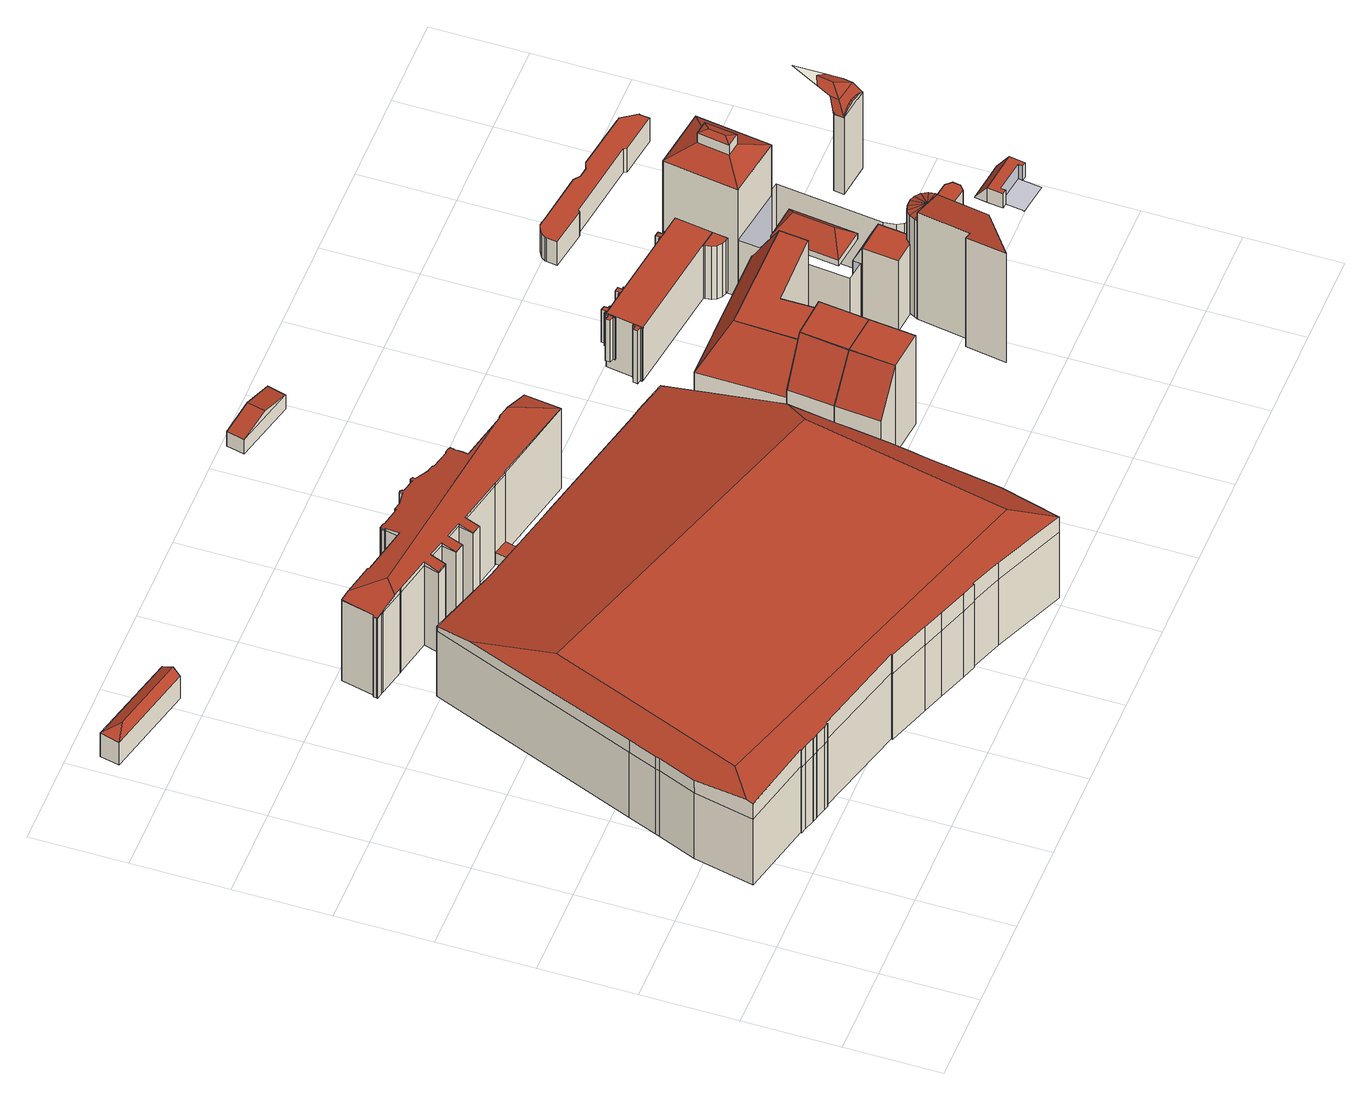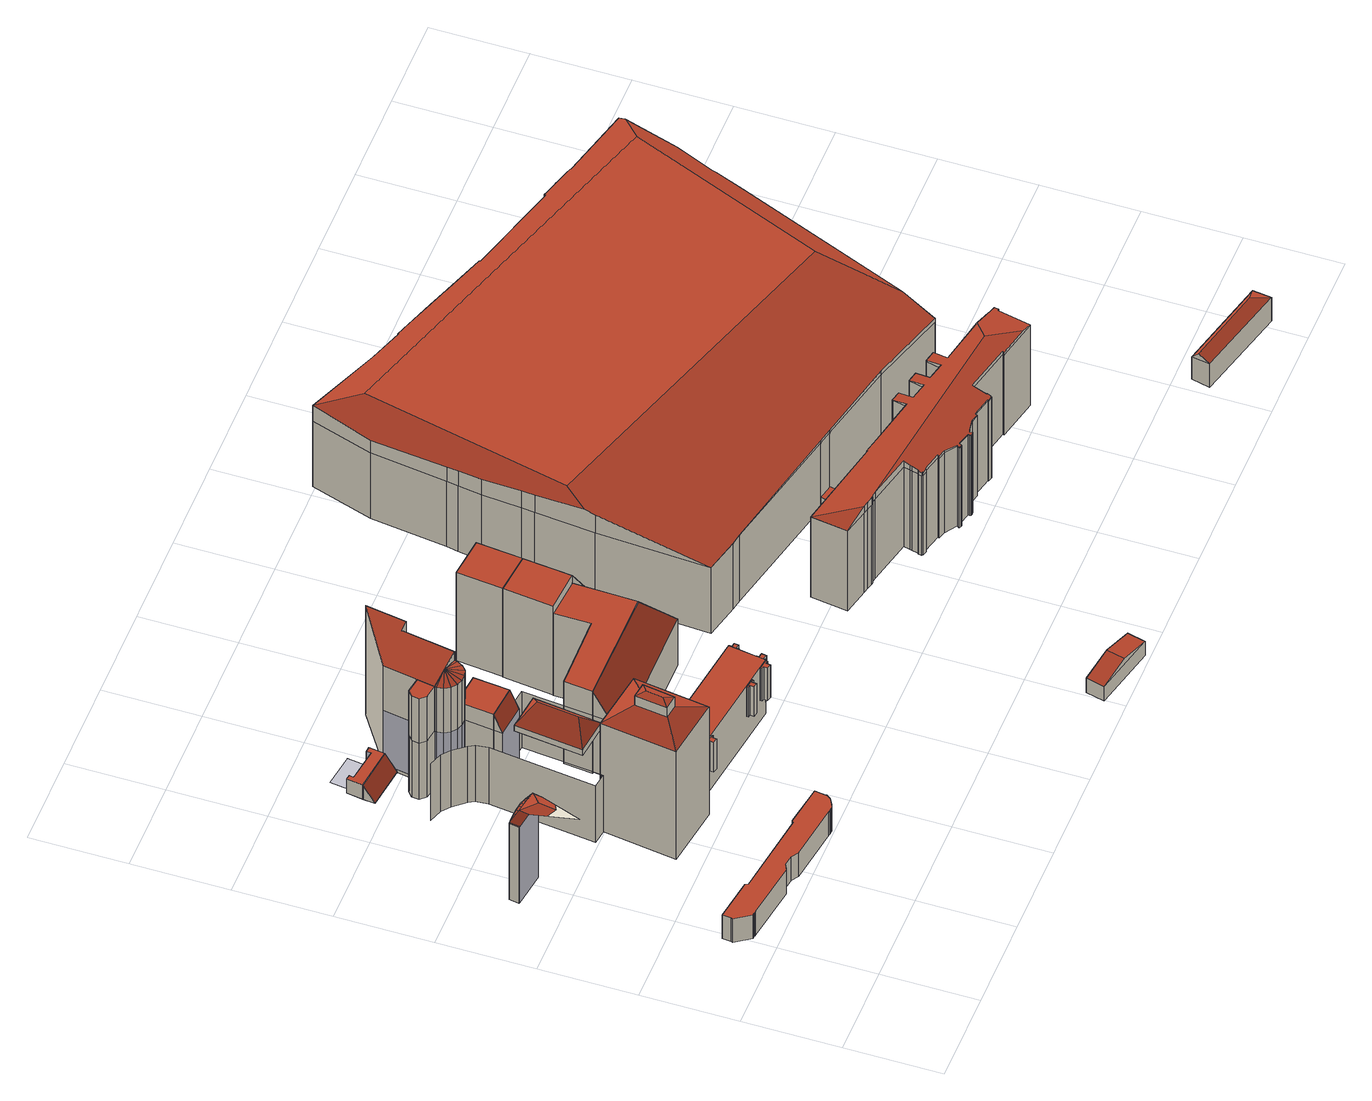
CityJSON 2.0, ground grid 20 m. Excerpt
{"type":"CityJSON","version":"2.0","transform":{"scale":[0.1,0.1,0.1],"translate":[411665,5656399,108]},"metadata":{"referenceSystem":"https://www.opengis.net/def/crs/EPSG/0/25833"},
"CityObjects":{
"building1":{"type":"Building","attributes":{"Dachtyp_tdc":"tdcHipAndGableRoof","Gemeindeschluessel":14612000,"Dachneigung":29.03,"QualitaetDacherkennung":44,"Geometrietyp2DReferenz":"3000","measuredHeight":7.63,"function":"31001_9998","roofType":"5000"},"geometry":[{"type":"Solid","lod":"2","boundaries":[[[[0,1,2,3]],[[1,4,5,2]],[[4,6,7,5]],[[6,0,3,7]],[[4,1,8]],[[0,6,9]],[[1,0,9,8]],[[6,4,8,9]],[[3,2,5,7]]]],"semantics":{"surfaces":[{"type":"WallSurface"},{"type":"RoofSurface"},{"type":"GroundSurface"}],"values":[[0,0,0,0,1,0,1,1,2]]}}]},
"building2":{"type":"Building","attributes":{"Dachtyp_tdc":"tdcFreeFormRoof","Gemeindeschluessel":14612000,"Dachneigung":0.299,"QualitaetDacherkennung":9,"Geometrietyp2DReferenz":"3000","measuredHeight":24.25,"function":"31001_9998","roofType":"5000"},"geometry":[{"type":"Solid","lod":"2","boundaries":[[[[10,11,12,13]],[[11,14,15,12]],[[14,16,17,15]],[[16,18,19,17]],[[18,20,21,19]],[[20,22,23,21]],[[22,24,25,23]],[[24,26,27,25]],[[26,28,29,27]],[[28,30,31,29]],[[30,32,33,31]],[[32,34,35,33]],[[34,36,37,35]],[[36,38,39,37]],[[38,40,41,39]],[[40,42,43,41]],[[42,44,45,43]],[[44,46,47,45]],[[46,48,49,47]],[[48,50,51,49]],[[50,52,53,51]],[[54,55,56,57,58,59,60,61,62,63,64,65,66,67,68,69,70,71,72,73,74,75,76,77]],[[78,79,80,81,82,83,74,73]],[[84,85,38,86,87,88,89,90,91,79,78,92]],[[93,94,95,96,84,92,72,71,97,98]],[[72,92,78,73]],[[50,98,97,52]],[[48,93,98,50]],[[52,97,71,99]],[[42,96,95,44]],[[40,85,84,96,42]],[[44,95,94,46]],[[46,94,93,48]],[[26,91,90,28]],[[24,80,79,91,26]],[[28,90,89,30]],[[30,89,88,32]],[[32,88,87,34]],[[34,87,86,36]],[[36,86,38]],[[38,85,40]],[[18,83,82,20]],[[16,75,74,83,18]],[[52,99,100,53]],[[99,101,102,100]],[[101,103,104,102]],[[103,105,106,104]],[[105,107,108,106]],[[107,109,110,108]],[[109,111,112,110]],[[111,113,114,112]],[[113,115,116,114]],[[115,117,118,116]],[[117,119,120,118]],[[119,121,122,120]],[[121,123,124,122]],[[123,125,126,124]],[[125,127,128,126]],[[127,129,130,128]],[[129,131,132,130]],[[131,10,13,132]],[[20,82,81,22]],[[22,81,80,24]],[[11,77,76,14]],[[10,54,77,11]],[[14,76,75,16]],[[99,71,70,101]],[[101,70,69,103]],[[103,69,68,105]],[[105,68,67,107]],[[107,67,66,109]],[[109,66,65,111]],[[111,65,64,113]],[[113,64,63,115]],[[115,63,62,117]],[[117,62,61,119]],[[119,61,60,121]],[[121,60,59,123]],[[123,59,58,125]],[[125,58,57,127]],[[127,57,56,129]],[[129,56,55,131]],[[131,55,54,10]],[[53,100,102,104,106,108,110,112,114,116,118,120,122,124,126,128,130,132,13,12,15,17,19,21,23,25,27,29,31,33,35,37,39,41,43,45,47,49,51]]]],"semantics":{"surfaces":[{"type":"WallSurface"},{"type":"RoofSurface"},{"type":"GroundSurface"}],"values":[[0,0,0,0,0,0,0,0,0,0,0,0,0,0,0,0,0,0,0,0,0,1,1,1,1,1,0,0,0,0,0,0,0,0,0,0,0,0,0,0,0,0,0,0,0,0,0,0,0,0,0,0,0,0,0,0,0,0,0,0,0,0,0,0,0,0,0,0,0,0,0,0,0,0,0,0,0,0,0,0,0,0,0,2]]}}]},
"building3":{"type":"Building","attributes":{"Dachtyp_tdc":"tdcFreeFormRoof","Gemeindeschluessel":14612000,"Dachneigung":10.99,"QualitaetDacherkennung":21,"Geometrietyp2DReferenz":"3000","measuredHeight":23.06,"function":"31001_9998","roofType":"5000"},"geometry":[{"type":"Solid","lod":"2","boundaries":[[[[133,134,135,136,137,138,139,140,141,142,143]],[[144,145,146,147,148,149,150,151,152,153,154,155,156,157,158,159,160,161,162,163,164,165,166,167,168,169,170,171,172,173,174,175,176,177,178,179,180,181,133,143,182,183]],[[184,185,186,187]],[[188,189,190,191,192,193,194,195,196,197,198,199,200,201,202,186,185,203,182,143,142,204,205,206,207,208]],[[209,188,208,210]],[[210,208,207,211]],[[211,207,206,212]],[[212,206,205,213]],[[213,205,204,214]],[[215,216,217,218]],[[216,219,220,217]],[[219,221,222,220]],[[221,223,224,222]],[[223,225,226,224]],[[225,209,227,226]],[[209,210,228,227]],[[210,211,229,228]],[[211,212,230,229]],[[212,213,231,230]],[[213,214,232,231]],[[214,233,234,232]],[[233,235,236,234]],[[235,237,238,236]],[[237,239,240,238]],[[239,241,242,240]],[[241,243,244,242]],[[243,245,246,244]],[[245,247,248,246]],[[247,249,250,248]],[[249,251,252,250]],[[253,254,255,256]],[[254,257,258,255]],[[257,259,260,258]],[[259,261,262,260]],[[261,263,264,262]],[[263,265,266,264]],[[265,267,268,266]],[[267,269,270,268]],[[269,271,272,270]],[[271,273,274,272]],[[273,275,276,274]],[[275,277,278,276]],[[251,279,280,252]],[[279,281,282,280]],[[281,283,284,282]],[[283,285,286,284]],[[285,287,288,286]],[[287,289,290,288]],[[289,291,292,290]],[[291,293,294,292]],[[293,295,296,294]],[[295,297,298,296]],[[297,299,300,298]],[[299,301,302,300]],[[301,253,256,302]],[[195,215,218,303]],[[200,304,201]],[[305,146,145,306]],[[306,145,144,307]],[[233,141,140,235]],[[235,140,139,237]],[[237,139,138,239]],[[239,138,137,241]],[[241,137,136,243]],[[243,136,135,245]],[[245,135,134,247]],[[308,201,304,309]],[[277,155,154,310]],[[309,304,200]],[[311,196,195]],[[256,255,258,260,262,264,266,268,270,272,274,276,278,312,313,314,315,316,317,318,319,320,321,322,323,324,325,326,327,328,329,330,331,332,333,334,335,303,218,217,220,222,224,226,227,228,229,230,231,232,234,236,238,240,242,244,246,248,250,252,280,282,284,286,288,290,292,294,296,298,300,302]],[[336,148,147,337]],[[337,147,146,305]],[[214,204,142,141,233]],[[338,182,203,339]],[[339,203,185,184,340]],[[341,187,186,202,342]],[[342,202,201,308]],[[200,199,343]],[[343,199,198,344]],[[344,198,197,345]],[[345,197,196,311]],[[195,194,215]],[[215,194,193,216]],[[216,193,192,219]],[[219,192,191,221]],[[221,191,190,223]],[[223,190,189,225]],[[225,189,188,209]],[[340,184,187,341]],[[346,183,182,338]],[[307,144,183,346]],[[249,181,180,251]],[[247,134,133,181,249]],[[251,180,179,279]],[[279,179,178,281]],[[281,178,177,283]],[[283,177,176,285]],[[285,176,175,287]],[[287,175,174,289]],[[289,174,173,291]],[[291,173,172,293]],[[293,172,171,295]],[[295,171,170,297]],[[297,170,169,299]],[[299,169,168,301]],[[301,168,167,253]],[[253,167,166,254]],[[254,166,165,257]],[[257,165,164,259]],[[259,164,163,261]],[[261,163,162,263]],[[263,162,161,265]],[[265,161,160,267]],[[267,160,159,269]],[[269,159,158,271]],[[271,158,157,273]],[[273,157,156,275]],[[275,156,155,277]],[[347,153,152,348]],[[310,154,153,347]],[[348,152,151,349]],[[349,151,150,350]],[[350,150,149,351]],[[351,149,148,336]],[[277,310,312,278]],[[310,347,313,312]],[[347,348,314,313]],[[348,349,315,314]],[[349,350,316,315]],[[350,351,317,316]],[[351,336,318,317]],[[336,337,319,318]],[[337,305,320,319]],[[305,306,321,320]],[[306,307,322,321]],[[307,346,323,322]],[[346,338,324,323]],[[338,339,325,324]],[[339,340,326,325]],[[340,341,327,326]],[[341,342,328,327]],[[342,308,329,328]],[[308,309,330,329]],[[309,200,331,330]],[[200,343,332,331]],[[343,344,333,332]],[[344,345,334,333]],[[345,311,335,334]],[[311,195,303,335]]]],"semantics":{"surfaces":[{"type":"RoofSurface"},{"type":"WallSurface"},{"type":"GroundSurface"}],"values":[[0,0,0,0,1,1,1,1,1,1,1,1,1,1,1,1,1,1,1,1,1,1,1,1,1,1,1,1,1,1,1,1,1,1,1,1,1,1,1,1,1,1,1,1,1,1,1,1,1,1,1,1,1,1,1,1,0,1,1,1,1,1,1,1,1,1,1,1,1,1,2,1,1,1,1,1,1,1,1,1,1,1,1,1,1,1,1,1,1,1,1,1,1,1,1,1,1,1,1,1,1,1,1,1,1,1,1,1,1,1,1,1,1,1,1,1,1,1,1,1,1,1,1,1,1,1,1,1,1,1,1,1,1,1,1,1,1,1,1,1,1,1,1,1,1,1,1,1,1,1]]}}]},
"building4":{"type":"Building","attributes":{"Dachtyp_tdc":"tdcPolyFlatRoof","Gemeindeschluessel":14612000,"Dachneigung":0,"QualitaetDacherkennung":0,"Geometrietyp2DReferenz":"3000","BezugspunktDach":"2000","measuredHeight":3,"function":"31001_9998"},"geometry":[{"type":"MultiSurface","lod":"2","boundaries":[[[352,353,354,355,356,357]],[[357,356,358,359]],[[356,355,360,358]],[[355,354,361,360]],[[354,353,362,361]],[[353,352,363,362]],[[352,357,359,363]],[[359,358,360,361,362,363]]],"semantics":{"surfaces":[{"type":"RoofSurface"},{"type":"WallSurface"},{"type":"GroundSurface"}],"values":[0,1,1,1,1,1,1,2]}}]},
"building5":{"type":"Building","attributes":{"Dachtyp_tdc":"tdcGableRoof","Gemeindeschluessel":14612000,"Dachneigung":12.97,"QualitaetDacherkennung":34,"Geometrietyp2DReferenz":"3000","measuredHeight":5.45,"function":"31001_9998","roofType":"3100"},"geometry":[{"type":"Solid","lod":"2","boundaries":[[[[364,365,366,367]],[[365,368,369,366]],[[368,370,371,369]],[[370,364,367,371]],[[368,365,372]],[[364,370,373]],[[365,364,373,372]],[[370,368,372,373]],[[367,366,369,371]]]],"semantics":{"surfaces":[{"type":"WallSurface"},{"type":"RoofSurface"},{"type":"GroundSurface"}],"values":[[0,0,0,0,0,0,1,1,2]]}}]},
"building6":{"type":"Building","attributes":{"Gemeindeschluessel":14612000,"Dachneigung":90,"Dachorientierung":0,"MittlereTraufHoehe":134.14,"QualitaetDacherkennung":100,"ObjektHoehe":23.59,"BodenHoehe":110.55,"Geometrietyp2DReferenz":"3000","AbsoluteHoehe":134.14,"Dachflaeche":81.16,"measuredHeight":23.59,"function":"31001_9998","roofType":"1000","storeysAboveGround":8},"children":["building6-1"],"geometry":[{"type":"MultiSurface","lod":"2","boundaries":[[[374,375,376,377,378]],[[375,379,380,376]],[[379,381,382,383,380]],[[381,379,375,374]],[[377,376,380,383]],[[377,383,382,378]],[[374,378,382,381]]],"semantics":{"surfaces":[{"type":"WallSurface"},{"type":"RoofSurface"},{"type":"GroundSurface"},{"type":"ClosureSurface","isClosure":"1","QuelleClosure":"LoD2WallSurface"}],"values":[0,0,0,1,2,0,3]}}]},
"building6-1":{"type":"BuildingPart","attributes":{"Dachneigung":33.36,"Dachorientierung":0,"MittlereTraufHoehe":129.48,"QualitaetDacherkennung":100,"BodenHoehe":110.85,"ObjektTeilHoehe":23.29,"Geometrietyp2DReferenz":"3000","AbsoluteHoehe":134.14,"Dachflaeche":106.61,"measuredHeight":23.29,"roofType":"2100","storeysAboveGround":8},"parents":["building6"],"geometry":[{"type":"MultiSurface","lod":"2","boundaries":[[[384,374,378,385]],[[381,386,387,382]],[[386,384,385,387]],[[386,381,374,384]],[[385,378,382,387]],[[374,381,382,378]]],"semantics":{"surfaces":[{"type":"WallSurface"},{"type":"RoofSurface"},{"type":"GroundSurface"},{"type":"ClosureSurface","isClosure":"1","QuelleClosure":"LoD2WallSurface"}],"values":[0,0,0,1,2,3]}}]},
"building7":{"type":"Building","attributes":{"Gemeindeschluessel":14612000,"Dachneigung":90,"Dachorientierung":0,"MittlereTraufHoehe":134.14,"QualitaetDacherkennung":100,"ObjektHoehe":23.75,"BodenHoehe":110.39,"Geometrietyp2DReferenz":"3000","AbsoluteHoehe":134.14,"Dachflaeche":87.75,"measuredHeight":23.75,"function":"31001_9998","roofType":"1000","storeysAboveGround":8},"children":["building7-1"],"geometry":[{"type":"MultiSurface","lod":"2","boundaries":[[[388,389,390,391,392]],[[389,375,393,390]],[[375,374,378,394,393]],[[375,389,388,374]],[[394,391,390,393]],[[391,394,378,392]],[[388,392,378,374]]],"semantics":{"surfaces":[{"type":"WallSurface"},{"type":"RoofSurface"},{"type":"GroundSurface"},{"type":"ClosureSurface","isClosure":"1","QuelleClosure":"LoD2WallSurface"}],"values":[0,0,0,1,2,0,3]}}]},
"building7-1":{"type":"BuildingPart","attributes":{"Dachneigung":33.88,"Dachorientierung":0,"MittlereTraufHoehe":129.48,"QualitaetDacherkennung":100,"BodenHoehe":110.82,"ObjektTeilHoehe":23.32,"Geometrietyp2DReferenz":"3000","AbsoluteHoehe":134.14,"Dachflaeche":110.77,"measuredHeight":23.32,"roofType":"2100","storeysAboveGround":8},"parents":["building7"],"geometry":[{"type":"MultiSurface","lod":"2","boundaries":[[[384,395,396,385]],[[395,388,392,396]],[[374,384,385,378]],[[374,388,395,384]],[[385,396,392,378]],[[388,374,378,392]]],"semantics":{"surfaces":[{"type":"WallSurface"},{"type":"RoofSurface"},{"type":"GroundSurface"},{"type":"ClosureSurface","isClosure":"1","QuelleClosure":"LoD2WallSurface"}],"values":[0,0,0,1,2,3]}}]},
"building8":{"type":"Building","attributes":{"name":"Hochschule für Bildende Künste Dresden","Gemeindeschluessel":14612000,"Dachneigung":90,"Dachorientierung":0,"MittlereTraufHoehe":125.76,"QualitaetDacherkennung":100,"ObjektHoehe":15.02,"BodenHoehe":110.73,"Geometrietyp2DReferenz":"3000","AbsoluteHoehe":125.76,"Dachflaeche":1717.13,"measuredHeight":15.02,"function":"31001_3023","roofType":"1000","storeysAboveGround":5},"children":["building8-1","building8-2","building8-3","building8-4","building8-5","building8-6","building8-7","building8-8","building8-9","building8-10","building8-11","building8-12","building8-13","building8-14","building8-15","building8-16","building8-17","building8-18","building8-19"],"geometry":[{"type":"MultiSurface","lod":"2","boundaries":[[[397,398,399,400,401]],[[400,402,403,401]],[[401,403,404,397]],[[398,405,406,399]],[[407,408,409,410]],[[411,410,412,413]],[[402,414,415,403]],[[404,403,415,416]],[[417,407,410,411]],[[418,419,420,421]],[[421,420,422,423]],[[423,416,415,414,418,421]],[[424,425,426,427]],[[419,428,429,420]],[[420,429,430,422]],[[413,431,432,417,411]],[[428,433,434,429]],[[429,434,435,430]],[[436,437,438,439]],[[439,438,440,441]],[[433,442,443,434]],[[434,443,444,435]],[[442,436,439,443]],[[443,439,441,444]],[[445,440,438,437,446]],[[431,447,448,432]],[[449,445,446,450]],[[447,449,450,448]],[[451,452,453,454]],[[455,451,454,456]],[[457,406,405,458]],[[452,459,460,453]],[[459,461,462,460]],[[461,463,464,462]],[[465,455,456,466]],[[458,467,468,457]],[[467,465,466,468]],[[469,470,471,472,473,474,475]],[[476,477,470,469,475,474,478,479]],[[480,476,479,481]]],"semantics":{"surfaces":[{"type":"WallSurface"},{"type":"ClosureSurface","isClosure":"1","QuelleClosure":"LoD2WallSurface"},{"type":"ClosureSurface","isClosure":"1","QuelleClosure":"LoD2RoofSurface"}],"values":[0,0,1,0,0,1,0,1,0,0,1,0,2,0,1,0,0,1,0,1,0,1,0,1,0,0,0,0,0,0,1,0,0,0,0,0,0,2,2,2]}}]},
"building8-1":{"type":"BuildingPart","attributes":{"Dachneigung":90,"Dachorientierung":0,"MittlereTraufHoehe":125.18,"QualitaetDacherkennung":100,"BodenHoehe":111.14,"ObjektTeilHoehe":14.04,"Geometrietyp2DReferenz":"3000","AbsoluteHoehe":125.18,"Dachflaeche":1.63,"measuredHeight":14.04,"roofType":"1000","storeysAboveGround":5},"parents":["building8"],"geometry":[{"type":"MultiSurface","lod":"2","boundaries":[[[482,483,484,485]],[[483,486,487,484]],[[486,488,489,487]],[[488,490,491,489]],[[490,492,493,491]],[[492,494,495,493]],[[494,496,497,495]],[[496,494,492,490,488,486,483,482]],[[485,484,487,489,491,493,495,497]],[[485,497,496,482]]],"semantics":{"surfaces":[{"type":"WallSurface"},{"type":"RoofSurface"},{"type":"GroundSurface"},{"type":"ClosureSurface","isClosure":"1","QuelleClosure":"LoD2WallSurface"}],"values":[0,0,0,0,0,0,0,1,2,3]}}]},
"building8-2":{"type":"BuildingPart","attributes":{"Dachneigung":90,"Dachorientierung":0,"MittlereTraufHoehe":125.18,"QualitaetDacherkennung":100,"BodenHoehe":114.11,"ObjektTeilHoehe":11.07,"Geometrietyp2DReferenz":"3000","AbsoluteHoehe":125.18,"Dachflaeche":1.63,"measuredHeight":11.07,"roofType":"1000","storeysAboveGround":4},"parents":["building8"],"geometry":[{"type":"MultiSurface","lod":"2","boundaries":[[[498,499,500,501]],[[499,502,503,500]],[[502,504,505,503]],[[504,506,507,505]],[[506,508,509,507]],[[508,510,511,509]],[[510,512,513,511]],[[512,510,508,506,504,502,499,498]],[[501,500,503,505,507,509,511,513]],[[501,513,512,498]]],"semantics":{"surfaces":[{"type":"WallSurface"},{"type":"RoofSurface"},{"type":"GroundSurface"},{"type":"ClosureSurface","isClosure":"1","QuelleClosure":"LoD2WallSurface"}],"values":[0,0,0,0,0,0,0,1,2,3]}}]},
"building8-3":{"type":"BuildingPart","attributes":{"Dachneigung":90,"Dachorientierung":0,"MittlereTraufHoehe":125.18,"QualitaetDacherkennung":100,"BodenHoehe":116.5,"ObjektTeilHoehe":8.69,"Geometrietyp2DReferenz":"3000","AbsoluteHoehe":125.18,"Dachflaeche":1.63,"measuredHeight":8.69,"roofType":"1000","storeysAboveGround":3},"parents":["building8"],"geometry":[{"type":"MultiSurface","lod":"2","boundaries":[[[512,514,515,516]],[[514,517,518,515]],[[517,519,520,518]],[[519,521,522,520]],[[521,523,524,522]],[[523,525,526,524]],[[525,527,528,526]],[[527,525,523,521,519,517,514,512]],[[516,515,518,520,522,524,526,528]],[[516,528,527,512]]],"semantics":{"surfaces":[{"type":"WallSurface"},{"type":"RoofSurface"},{"type":"GroundSurface"},{"type":"ClosureSurface","isClosure":"1","QuelleClosure":"LoD2WallSurface"}],"values":[0,0,0,0,0,0,0,1,2,3]}}]},
"building8-4":{"type":"BuildingPart","attributes":{"Dachneigung":90,"Dachorientierung":0,"MittlereTraufHoehe":125.18,"QualitaetDacherkennung":100,"BodenHoehe":117.28,"ObjektTeilHoehe":7.9,"Geometrietyp2DReferenz":"3000","AbsoluteHoehe":125.18,"Dachflaeche":1.63,"measuredHeight":7.9,"roofType":"1000","storeysAboveGround":3},"parents":["building8"],"geometry":[{"type":"MultiSurface","lod":"2","boundaries":[[[529,530,531,532]],[[530,533,534,531]],[[533,535,536,534]],[[535,537,538,536]],[[537,539,540,538]],[[539,541,542,540]],[[541,543,544,542]],[[543,541,539,537,535,533,530,529]],[[532,531,534,536,538,540,542,544]],[[532,544,543,529]]],"semantics":{"surfaces":[{"type":"WallSurface"},{"type":"RoofSurface"},{"type":"GroundSurface"},{"type":"ClosureSurface","isClosure":"1","QuelleClosure":"LoD2WallSurface"}],"values":[0,0,0,0,0,0,0,1,2,3]}}]},
"building8-5":{"type":"BuildingPart","attributes":{"Dachneigung":90,"Dachorientierung":0,"MittlereTraufHoehe":125.43,"QualitaetDacherkennung":100,"BodenHoehe":111.14,"ObjektTeilHoehe":14.29,"Geometrietyp2DReferenz":"3000","AbsoluteHoehe":125.43,"Dachflaeche":214.06,"measuredHeight":14.29,"roofType":"1000","storeysAboveGround":5},"parents":["building8"],"geometry":[{"type":"MultiSurface","lod":"2","boundaries":[[[545,546,547,548,549]],[[550,551,485,497,552]],[[551,550,549,548,553]],[[485,551,553,554,547,546,482]],[[553,548,547,554]],[[552,497,496,482,546,545,512,498,501,513]],[[512,516,513,501,498]],[[497,485,482,496]],[[550,552,513,516,528,527,512,545,549],[544,543,529,532]],[[544,532,529,543]],[[528,516,512,527]]],"semantics":{"surfaces":[{"type":"RoofSurface"},{"type":"GroundSurface"},{"type":"ClosureSurface","isClosure":"1","QuelleClosure":"LoD2WallSurface"},{"type":"WallSurface"}],"values":[0,1,2,3,2,3,2,2,3,2,2]}}]},
"building8-6":{"type":"BuildingPart","attributes":{"Dachneigung":73.19,"Dachorientierung":0,"MittlereTraufHoehe":139.59,"QualitaetDacherkennung":100,"BodenHoehe":111.5,"ObjektTeilHoehe":29.1,"Geometrietyp2DReferenz":"3000","AbsoluteHoehe":140.59,"Dachflaeche":131.51,"measuredHeight":29.1,"roofType":"2100","storeysAboveGround":10},"parents":["building8"],"geometry":[{"type":"MultiSurface","lod":"2","boundaries":[[[555,556,557,558]],[[556,559,560,561,562,557]],[[563,564,565,410,412]],[[564,555,558,565]],[[564,563,566,567,568,559,556,555]],[[557,562,569,411,410,565,558]],[[568,560,559]],[[438,569,562,561]],[[561,560,567,440,438]],[[567,560,568]],[[412,413,566,563]],[[411,569,438,440,413]],[[412,410,411,413]],[[413,440,567,566]]],"semantics":{"surfaces":[{"type":"WallSurface"},{"type":"RoofSurface"},{"type":"GroundSurface"},{"type":"ClosureSurface","isClosure":"1","QuelleClosure":"LoD2WallSurface"}],"values":[0,0,0,0,1,2,0,0,3,3,0,0,3,3]}}]},
"building8-7":{"type":"BuildingPart","attributes":{"Dachneigung":90,"Dachorientierung":0,"MittlereTraufHoehe":130,"QualitaetDacherkennung":100,"BodenHoehe":111.21,"ObjektTeilHoehe":18.79,"Geometrietyp2DReferenz":"3000","AbsoluteHoehe":130,"Dachflaeche":49.08,"measuredHeight":18.79,"roofType":"1000","storeysAboveGround":6},"parents":["building8"],"geometry":[{"type":"MultiSurface","lod":"2","boundaries":[[[570,571,421,572,573]],[[574,575,576,577,578]],[[575,579,580,576]],[[579,575,574,581,571,570]],[[573,572,582,577,576,580]],[[582,572,421,583]],[[583,421,571,581]],[[577,582,583,578]],[[578,583,581,574]],[[579,570,573,580]]],"semantics":{"surfaces":[{"type":"WallSurface"},{"type":"RoofSurface"},{"type":"GroundSurface"},{"type":"ClosureSurface","isClosure":"1","QuelleClosure":"LoD2WallSurface"}],"values":[0,0,0,1,2,0,3,0,3,3]}}]},
"building8-8":{"type":"BuildingPart","attributes":{"Dachneigung":23.99,"Dachorientierung":0,"MittlereTraufHoehe":127.88,"QualitaetDacherkennung":100,"BodenHoehe":111.18,"ObjektTeilHoehe":18.82,"Geometrietyp2DReferenz":"3000","AbsoluteHoehe":130,"Dachflaeche":32.07,"measuredHeight":18.82,"roofType":"2100","storeysAboveGround":6},"parents":["building8"],"geometry":[{"type":"MultiSurface","lod":"2","boundaries":[[[416,570,573,415]],[[416,404,579,570]],[[573,580,401,403,415]],[[573,570,579,580]],[[404,397,401,580,579]],[[404,403,401,397]],[[404,416,415,403]]],"semantics":{"surfaces":[{"type":"WallSurface"},{"type":"RoofSurface"},{"type":"GroundSurface"},{"type":"ClosureSurface","isClosure":"1","QuelleClosure":"LoD2WallSurface"}],"values":[0,1,2,3,0,3,3]}}]},
"building8-9":{"type":"BuildingPart","attributes":{"Dachneigung":0.003,"Dachorientierung":0,"MittlereTraufHoehe":137.67,"QualitaetDacherkennung":100,"BodenHoehe":111.56,"ObjektTeilHoehe":27.27,"Geometrietyp2DReferenz":"3000","AbsoluteHoehe":138.82,"Dachflaeche":28.29,"measuredHeight":27.27,"roofType":"3500","storeysAboveGround":9},"parents":["building8"],"geometry":[{"type":"MultiSurface","lod":"2","boundaries":[[[560,584,585,561]],[[584,586,574,578,585]],[[584,560,568]],[[586,584,568]],[[587,586,568]],[[588,587,568]],[[589,588,568]],[[590,589,568]],[[591,590,568]],[[592,591,568]],[[593,592,568]],[[567,593,568]],[[438,561,585,578,583,421,420,429,434,443,439]],[[561,438,440,567,560]],[[581,574,586,587]],[[581,583,578,574]],[[571,581,587,588]],[[571,423,421,583,581]],[[422,423,571,588,589]],[[422,420,421,423]],[[430,422,589,590]],[[430,429,420,422]],[[435,430,590,591]],[[435,434,429,430]],[[444,435,591,592]],[[444,443,434,435]],[[441,444,592,593]],[[441,439,443,444]],[[440,441,593,567]],[[440,438,439,441]],[[560,567,568]]],"semantics":{"surfaces":[{"type":"WallSurface"},{"type":"RoofSurface"},{"type":"GroundSurface"},{"type":"ClosureSurface","isClosure":"1","QuelleClosure":"LoD2WallSurface"},{"type":"ClosureSurface","isClosure":"1","QuelleClosure":"LoD2RoofSurface"}],"values":[0,0,1,1,1,1,1,1,1,1,1,1,2,3,0,3,0,3,0,3,0,3,0,3,0,3,0,3,0,3,4]}}]},
"building8-10":{"type":"BuildingPart","attributes":{"Dachneigung":90,"Dachorientierung":0,"MittlereTraufHoehe":125.43,"QualitaetDacherkennung":100,"BodenHoehe":111.2,"ObjektTeilHoehe":14.23,"Geometrietyp2DReferenz":"3000","AbsoluteHoehe":125.43,"Dachflaeche":9.51,"measuredHeight":14.23,"roofType":"1000","storeysAboveGround":5},"parents":["building8"],"geometry":[{"type":"MultiSurface","lod":"2","boundaries":[[[594,595,596,597]],[[595,598,599,596]],[[598,600,601,599]],[[600,602,603,601]],[[602,604,605,603]],[[604,547,554,605]],[[547,604,602,600,598,595,594,548]],[[553,597,596,599,601,603,605,554]],[[597,553,548,594]],[[547,548,553,554]]],"semantics":{"surfaces":[{"type":"WallSurface"},{"type":"RoofSurface"},{"type":"GroundSurface"},{"type":"ClosureSurface","isClosure":"1","QuelleClosure":"LoD2WallSurface"}],"values":[0,0,0,0,0,0,1,2,3,3]}}]},
"building8-11":{"type":"BuildingPart","attributes":{"Dachneigung":45,"Dachorientierung":6.76,"MittlereTraufHoehe":127.29,"QualitaetDacherkennung":100,"BodenHoehe":125.76,"ObjektTeilHoehe":5.39,"Geometrietyp2DReferenz":"3000","AbsoluteHoehe":131.15,"Dachflaeche":159.7,"measuredHeight":5.39,"roofType":"3200","storeysAboveGround":2},"parents":["building8"],"geometry":[{"type":"MultiSurface","lod":"2","boundaries":[[[606,607,426,427]],[[607,608,425,426]],[[608,609,424,425]],[[609,606,427,424]],[[608,607,610]],[[606,609,611]],[[607,606,611,610]],[[609,608,610,611]],[[426,425,424,427]]],"semantics":{"surfaces":[{"type":"WallSurface"},{"type":"RoofSurface"},{"type":"ClosureSurface","isClosure":"1","QuelleClosure":"LoD2GroundSurface"}],"values":[0,0,0,0,1,1,1,1,2]}}]},
"building8-12":{"type":"BuildingPart","attributes":{"Dachneigung":90,"Dachorientierung":0,"MittlereTraufHoehe":125.18,"QualitaetDacherkennung":100,"BodenHoehe":117.24,"ObjektTeilHoehe":7.94,"Geometrietyp2DReferenz":"3000","AbsoluteHoehe":125.18,"Dachflaeche":1.63,"measuredHeight":7.94,"roofType":"1000","storeysAboveGround":3},"parents":["building8"],"geometry":[{"type":"MultiSurface","lod":"2","boundaries":[[[612,613,614,615]],[[613,616,617,614]],[[616,618,619,617]],[[618,620,621,619]],[[620,622,623,621]],[[622,624,625,623]],[[624,626,627,625]],[[626,612,615,627]],[[626,624,622,620,618,616,613,612]],[[615,614,617,619,621,623,625,627]]],"semantics":{"surfaces":[{"type":"WallSurface"},{"type":"RoofSurface"},{"type":"GroundSurface"}],"values":[0,0,0,0,0,0,0,0,1,2]}}]},
"building8-13":{"type":"BuildingPart","attributes":{"Dachneigung":90,"Dachorientierung":0,"MittlereTraufHoehe":137.67,"QualitaetDacherkennung":100,"BodenHoehe":125.76,"ObjektTeilHoehe":11.91,"Geometrietyp2DReferenz":"3000","AbsoluteHoehe":137.67,"Dachflaeche":14.02,"measuredHeight":11.91,"roofType":"1000","storeysAboveGround":4},"parents":["building8"],"geometry":[{"type":"MultiSurface","lod":"2","boundaries":[[[628,629,449,445]],[[629,630,447,449]],[[630,631,431,447]],[[631,566,413,431]],[[567,628,445,440]],[[567,566,631,630,629,628]],[[445,449,447,431,413,440]],[[566,567,440,413]]],"semantics":{"surfaces":[{"type":"WallSurface"},{"type":"RoofSurface"},{"type":"GroundSurface"},{"type":"ClosureSurface","isClosure":"1","QuelleClosure":"LoD2WallSurface"}],"values":[0,0,0,0,0,1,2,3]}}]},
"building8-14":{"type":"BuildingPart","attributes":{"Dachneigung":72.95,"Dachorientierung":-171.85,"MittlereTraufHoehe":144.52,"QualitaetDacherkennung":100,"BodenHoehe":141.99,"ObjektTeilHoehe":3.02,"Geometrietyp2DReferenz":"3000","AbsoluteHoehe":145.01,"Dachflaeche":22.53,"measuredHeight":3.02,"roofType":"3200","storeysAboveGround":1},"parents":["building8"],"geometry":[{"type":"MultiSurface","lod":"2","boundaries":[[[632,633,634,635]],[[633,636,637,634]],[[636,638,639,637]],[[638,632,635,639]],[[636,633,640]],[[632,638,641]],[[633,632,641,640]],[[638,636,640,641]],[[635,634,637,639]]],"semantics":{"surfaces":[{"type":"WallSurface"},{"type":"RoofSurface"},{"type":"ClosureSurface","isClosure":"1","QuelleClosure":"LoD2GroundSurface"}],"values":[0,0,0,0,1,1,1,1,2]}}]},
"building8-15":{"type":"BuildingPart","attributes":{"Dachneigung":61.79,"Dachorientierung":8.15,"MittlereTraufHoehe":139.37,"QualitaetDacherkennung":100,"BodenHoehe":110.73,"ObjektTeilHoehe":31.26,"Geometrietyp2DReferenz":"3000","AbsoluteHoehe":141.99,"Dachflaeche":231.32,"measuredHeight":31.26,"roofType":"9999","storeysAboveGround":10},"parents":["building8"],"geometry":[{"type":"MultiSurface","lod":"2","boundaries":[[[642,643,458,457,644]],[[645,642,644,646]],[[643,642,637,639]],[[647,643,639,635]],[[645,647,635,634]],[[642,645,634,637]],[[644,457,406,646]],[[405,458,643,647]],[[405,406,457,458]],[[646,406,405,647,645],[550,549,548,594,597,553,551]],[[553,597,594,548]],[[550,551,553,548,549]],[[635,639,637,634]]],"semantics":{"surfaces":[{"type":"WallSurface"},{"type":"RoofSurface"},{"type":"GroundSurface"},{"type":"ClosureSurface","isClosure":"1","QuelleClosure":"LoD2WallSurface"},{"type":"ClosureSurface","isClosure":"1","QuelleClosure":"LoD2RoofSurface"}],"values":[0,0,1,1,1,1,2,0,3,0,3,3,4]}}]},
"building8-16":{"type":"BuildingPart","attributes":{"Dachneigung":90,"Dachorientierung":0,"MittlereTraufHoehe":129.61,"QualitaetDacherkennung":100,"BodenHoehe":125.76,"ObjektTeilHoehe":3.85,"Geometrietyp2DReferenz":"3000","AbsoluteHoehe":129.61,"Dachflaeche":23.51,"measuredHeight":3.85,"roofType":"1000","storeysAboveGround":1},"parents":["building8"],"geometry":[{"type":"MultiSurface","lod":"2","boundaries":[[[648,649,477,470]],[[648,650,651,652,653,654,655,649]],[[649,655,476,477]],[[654,653,478,479]],[[653,652,474,478]],[[475,474,652,651]],[[469,475,651,650]],[[470,469,650,648]],[[479,478,474,475,469,470,477,476]],[[655,654,479,476]]],"semantics":{"surfaces":[{"type":"WallSurface"},{"type":"RoofSurface"},{"type":"ClosureSurface","isClosure":"1","QuelleClosure":"LoD2WallSurface"},{"type":"ClosureSurface","isClosure":"1","QuelleClosure":"LoD2GroundSurface"}],"values":[0,1,0,0,0,2,2,2,3,2]}}]},
"building8-17":{"type":"BuildingPart","attributes":{"Dachneigung":35.22,"Dachorientierung":0,"MittlereTraufHoehe":127.77,"QualitaetDacherkennung":100,"BodenHoehe":125.76,"ObjektTeilHoehe":3.85,"Geometrietyp2DReferenz":"3000","AbsoluteHoehe":129.61,"Dachflaeche":40.66,"measuredHeight":3.85,"roofType":"2100","storeysAboveGround":1},"parents":["building8"],"geometry":[{"type":"MultiSurface","lod":"2","boundaries":[[[656,657,481,480]],[[657,654,479,481]],[[655,656,480,476]],[[655,654,657,656]],[[654,655,476,479]],[[479,476,480,481]]],"semantics":{"surfaces":[{"type":"WallSurface"},{"type":"RoofSurface"},{"type":"ClosureSurface","isClosure":"1","QuelleClosure":"LoD2WallSurface"},{"type":"ClosureSurface","isClosure":"1","QuelleClosure":"LoD2GroundSurface"}],"values":[0,0,0,1,2,3]}}]},
"building8-18":{"type":"BuildingPart","attributes":{"Dachneigung":77.98,"Dachorientierung":0,"MittlereTraufHoehe":133.13,"QualitaetDacherkennung":100,"BodenHoehe":112.67,"ObjektTeilHoehe":21.54,"Geometrietyp2DReferenz":"3000","AbsoluteHoehe":134.21,"Dachflaeche":17.03,"measuredHeight":21.54,"roofType":"3900","storeysAboveGround":7},"parents":["building8"],"geometry":[{"type":"MultiSurface","lod":"2","boundaries":[[[658,659,660,661]],[[662,663,664,665]],[[663,658,661,664]],[[659,666,667,668,669,670,671,672,662,673]],[[663,674,675,676,677,678,679,680,658]],[[662,672,674,663]],[[672,671,675,674]],[[671,670,676,675]],[[670,669,677,676]],[[669,668,678,677]],[[668,667,679,678]],[[667,666,680,679]],[[666,659,658,680]],[[661,660,681,665,664]],[[659,673,681,660]],[[665,681,673,662]]],"semantics":{"surfaces":[{"type":"WallSurface"},{"type":"RoofSurface"},{"type":"GroundSurface"},{"type":"ClosureSurface","isClosure":"1","QuelleClosure":"LoD2WallSurface"}],"values":[0,0,0,0,0,1,1,1,1,1,1,1,1,2,3,3]}}]},
"building8-19":{"type":"BuildingPart","attributes":{"Dachneigung":27.33,"Dachorientierung":9.46,"MittlereTraufHoehe":133.13,"QualitaetDacherkennung":100,"BodenHoehe":112.66,"ObjektTeilHoehe":24.51,"Geometrietyp2DReferenz":"3000","AbsoluteHoehe":137.17,"Dachflaeche":71.46,"measuredHeight":24.51,"roofType":"5000","storeysAboveGround":8},"parents":["building8"],"geometry":[{"type":"MultiSurface","lod":"2","boundaries":[[[673,682,683,681]],[[682,658,661,683]],[[658,659,660,661]],[[673,659,684,685,686]],[[682,673,686,687]],[[658,682,687,688]],[[659,658,688,684]],[[687,686,685,689]],[[688,687,689]],[[684,688,689,685]],[[681,683,661,660]],[[659,673,681,660]]],"semantics":{"surfaces":[{"type":"WallSurface"},{"type":"RoofSurface"},{"type":"GroundSurface"},{"type":"ClosureSurface","isClosure":"1","QuelleClosure":"LoD2WallSurface"}],"values":[0,0,0,0,1,1,1,1,1,1,2,3]}}]},
"building9":{"type":"Building","attributes":{"Gemeindeschluessel":14612000,"Dachneigung":90,"Dachorientierung":0,"MittlereTraufHoehe":132.24,"QualitaetDacherkennung":100,"ObjektHoehe":21.98,"BodenHoehe":110.25,"Geometrietyp2DReferenz":"3000","AbsoluteHoehe":132.24,"Dachflaeche":210.26,"measuredHeight":21.98,"function":"31001_9998","roofType":"1000","storeysAboveGround":7},"children":["building9-1","building9-2"],"geometry":[{"type":"MultiSurface","lod":"2","boundaries":[[[690,691,692,693,694]],[[691,695,696,692]],[[695,697,698,696]],[[697,699,392,700,698]],[[697,695,691,690,701,699]],[[700,702,693,692,696,698]],[[702,700,392,703,704]],[[701,703,392,699]],[[693,702,704,694]],[[690,694,704,703,701]]],"semantics":{"surfaces":[{"type":"WallSurface"},{"type":"RoofSurface"},{"type":"GroundSurface"},{"type":"ClosureSurface","isClosure":"1","QuelleClosure":"LoD2WallSurface"}],"values":[0,0,0,0,1,2,0,3,0,3]}}]},
"building9-1":{"type":"BuildingPart","attributes":{"Dachneigung":34.92,"Dachorientierung":0,"MittlereTraufHoehe":127.58,"QualitaetDacherkennung":100,"BodenHoehe":110.81,"ObjektTeilHoehe":21.42,"Geometrietyp2DReferenz":"3000","AbsoluteHoehe":132.24,"Dachflaeche":178.34,"measuredHeight":21.42,"roofType":"2100","storeysAboveGround":7},"parents":["building9"],"geometry":[{"type":"MultiSurface","lod":"2","boundaries":[[[705,706,707,396]],[[699,705,396,392]],[[699,701,706,705]],[[396,707,703,392]],[[706,701,703,707]],[[701,699,392,703]]],"semantics":{"surfaces":[{"type":"WallSurface"},{"type":"RoofSurface"},{"type":"GroundSurface"},{"type":"ClosureSurface","isClosure":"1","QuelleClosure":"LoD2WallSurface"}],"values":[0,0,1,2,3,3]}}]},
"building9-2":{"type":"BuildingPart","attributes":{"Dachneigung":30.67,"Dachorientierung":0,"MittlereTraufHoehe":127.58,"QualitaetDacherkennung":100,"BodenHoehe":110.6,"ObjektTeilHoehe":21.64,"Geometrietyp2DReferenz":"3000","AbsoluteHoehe":132.24,"Dachflaeche":304.25,"measuredHeight":21.64,"roofType":"2100","storeysAboveGround":7},"parents":["building9"],"geometry":[{"type":"MultiSurface","lod":"2","boundaries":[[[706,708,709,710,707]],[[708,690,694,709]],[[701,690,708,706]],[[710,709,694,704]],[[690,701,703,704,694]],[[707,710,704,703]],[[703,701,706,707]]],"semantics":{"surfaces":[{"type":"WallSurface"},{"type":"RoofSurface"},{"type":"GroundSurface"},{"type":"ClosureSurface","isClosure":"1","QuelleClosure":"LoD2WallSurface"}],"values":[0,0,1,2,3,0,3]}}]},
"building10":{"type":"Building","attributes":{"Dachtyp_tdc":"tdcPolyFlatRoof","Gemeindeschluessel":14612000,"Dachneigung":0,"QualitaetDacherkennung":29,"Geometrietyp2DReferenz":"3000","measuredHeight":6.21,"function":"31001_9998","roofType":"1000"},"geometry":[{"type":"Solid","lod":"2","boundaries":[[[[711,712,713,714]],[[712,715,716,713]],[[715,717,718,716]],[[717,719,720,718]],[[719,721,722,720]],[[721,723,724,722]],[[723,725,726,724]],[[725,727,728,726]],[[727,729,730,728]],[[729,731,732,730]],[[731,733,734,732]],[[733,735,736,734]],[[735,737,738,736]],[[737,739,740,738]],[[739,741,742,740]],[[741,743,744,742]],[[743,745,746,744]],[[745,747,748,746]],[[747,749,750,748]],[[749,751,752,750]],[[751,753,754,752]],[[753,755,756,754]],[[755,757,758,756]],[[755,753,751,749,747,745,743,741,739,737,735,733,731,729,727,725,723,721,719,717,715,712,711,757]],[[758,714,713,716,718,720,722,724,726,728,730,732,734,736,738,740,742,744,746,748,750,752,754,756]],[[757,711,714,758]]]],"semantics":{"surfaces":[{"type":"WallSurface"},{"type":"RoofSurface"},{"type":"GroundSurface"}],"values":[[0,0,0,0,0,0,0,0,0,0,0,0,0,0,0,0,0,0,0,0,0,0,0,1,2,0]]}}]}
},
"vertices":[
[201,1443,93],[3,1492,93],[3,1492,34],[201,1443,34],[11,1532,97],[11,1532,34],[210,1482,97],[210,1482,34],[38,1499,110],[204,1458,110],
[283,245,200],[272,248,200],[272,248,25],[283,245,25],[272,250,200],[272,250,25],[116,288,200],[116,288,25],[143,413,200],[143,413,25],[175,493,200],[175,493,25],[178,501,200],[178,501,25],[201,562,200],[201,562,25],[374,1001,200],[374,1001,25],[533,952,200],[533,952,25],[705,913,200],[705,913,25],[736,906,200],[736,906,25],[1008,844,200],[1008,844,25],[1032,840,200],[1032,840,25],[1104,822,200],[1104,822,25],[1092,590,200],[1092,590,25],[1080,467,200],[1080,467,25],[1078,441,200],[1078,441,25],[1071,360,200],[1071,360,25],[1064,311,200],[1064,311,25],[1060,287,200],[1060,287,25],[1039,131,200],[1039,131,25],[283,245,246],[307,238,246],[308,238,246],[317,235,246],[318,235,246],[342,228,246],[351,226,247],[351,229,247],[554,173,251],[554,170,250],[642,139,249],[643,138,249],[688,122,248],[748,100,247],[778,90,247],[778,92,248],[847,67,246],[998,2,241],[960,91,267],[172,343,267],[118,301,247],[116,288,242],[272,250,246],[272,248,245],[336,752,265],[344,926,228],[201,562,233],[178,501,233],[175,493,233],[143,413,234],[1090,569,253],[1092,590,248],[1032,840,201],[1008,844,201],[736,906,207],[705,913,207],[533,952,210],[374,1001,211],[1055,522,265],[1064,311,240],[1071,360,241],[1078,441,246],[1080,467,247],[1039,131,234],[1060,287,239],[998,2,200],[998,2,25],[847,67,200],[847,67,25],[778,92,200],[778,92,25],[778,90,200],[778,90,25],[748,100,200],[748,100,25],[688,122,200],[688,122,25],[643,138,200],[643,138,25],[642,139,200],[642,139,25],[554,170,200],[554,170,25],[554,173,200],[554,173,25],[351,229,200],[351,229,25],[351,226,200],[351,226,25],[342,228,200],[342,228,25],[318,235,200],[318,235,25],[317,235,200],[317,235,25],[308,238,200],[308,238,25],[307,238,200],[307,238,25],
[376,1176,243],[355,1181,239],[339,1112,237],[336,1113,237],[335,1111,237],[334,1105,237],[334,1103,237],[348,1100,239],[352,1099,240],[390,1090,247],[423,1116,253],[777,1096,249],[778,1101,248],[781,1114,245],[782,1114,245],[784,1121,244],[781,1122,244],[782,1124,243],[772,1126,243],[771,1124,243],[730,1134,243],[731,1137,242],[715,1141,242],[691,1158,239],[694,1163,238],[689,1165,238],[688,1166,238],[687,1165,238],[686,1163,238],[685,1160,239],[657,1167,238],[657,1170,238],[656,1173,237],[654,1174,237],[649,1173,237],[650,1167,238],[622,1163,240],[606,1167,239],[605,1163,240],[563,1172,239],[563,1174,239],[553,1176,239],[553,1174,239],[551,1174,239],[549,1166,241],[551,1166,241],[544,1135,247],[442,1158,245],[442,1161,244],[868,1060,253],[773,1082,251],[880,1060,253],[880,1059,253],[889,1058,253],[885,1059,253],[513,1063,245],[549,1054,244],[542,1023,238],[563,1018,238],[570,1050,244],[606,1041,243],[599,1010,237],[619,1005,236],[626,1036,243],[728,1013,241],[761,1005,240],[761,1007,240],[953,964,237],[909,1053,253],[897,1056,253],[879,1058,253],[409,1086,247],[413,1085,247],[491,1068,245],[482,1036,239],[505,1031,239],[513,1063,236],[505,1031,236],[482,1036,236],[491,1068,236],[413,1085,236],[409,1086,236],[599,1010,236],[606,1041,236],[606,1041,23],[599,1010,23],[570,1050,236],[570,1050,23],[563,1018,236],[563,1018,23],[542,1023,236],[542,1023,23],[549,1054,236],[549,1054,23],[513,1063,23],[505,1031,23],[482,1036,23],[491,1068,23],[413,1085,23],[409,1086,23],[352,1099,236],[352,1099,23],[348,1100,236],[348,1100,23],[334,1103,236],[334,1103,23],[334,1105,236],[334,1105,23],[335,1111,236],[335,1111,23],[336,1113,236],[336,1113,23],[339,1112,236],[339,1112,23],[355,1181,236],[355,1181,23],[442,1161,236],[442,1161,23],[442,1158,236],[442,1158,23],[649,1173,236],[654,1174,236],[654,1174,23],[649,1173,23],[656,1173,236],[656,1173,23],[657,1170,236],[657,1170,23],[657,1167,236],[657,1167,23],[685,1160,236],[685,1160,23],[686,1163,236],[686,1163,23],[687,1165,236],[687,1165,23],[688,1166,236],[688,1166,23],[689,1165,236],[689,1165,23],[694,1163,236],[694,1163,23],[691,1158,236],[691,1158,23],[715,1141,236],[715,1141,23],[544,1135,236],[544,1135,23],[551,1166,236],[551,1166,23],[549,1166,236],[549,1166,23],[551,1174,236],[551,1174,23],[553,1174,236],[553,1174,23],[553,1176,236],[553,1176,23],[563,1174,236],[563,1174,23],[563,1172,236],[563,1172,23],[605,1163,236],[605,1163,23],[606,1167,236],[606,1167,23],[622,1163,236],[622,1163,23],[650,1167,236],[650,1167,23],[619,1005,23],[963,1040,237],[781,1114,236],[778,1101,236],[777,1096,236],[909,1053,236],[963,1040,236],[731,1137,236],[626,1036,236],[731,1137,23],[730,1134,23],[771,1124,23],[772,1126,23],[782,1124,23],[781,1122,23],[784,1121,23],[782,1114,23],[781,1114,23],[778,1101,23],[777,1096,23],[773,1082,23],[868,1060,23],[879,1058,23],[880,1060,23],[885,1059,23],[897,1056,23],[909,1053,23],[963,1040,23],[953,964,23],[761,1007,23],[761,1005,23],[728,1013,23],[626,1036,23],[784,1121,236],[782,1114,236],[868,1060,236],[879,1058,236],[880,1060,236],[885,1059,236],[897,1056,236],[761,1007,236],[761,1005,236],[728,1013,236],[773,1082,236],[730,1134,236],[771,1124,236],[772,1126,236],[782,1124,236],[781,1122,236],
[751,967,57],[761,1005,57],[728,1013,57],[719,973,57],[705,913,57],[736,906,57],[705,913,27],[736,906,27],[719,973,27],[728,1013,27],[761,1005,27],[751,967,27],
[858,1552,40],[867,1590,40],[867,1590,2],[858,1552,2],[1002,1558,40],[1002,1558,2],[992,1519,40],[992,1519,2],[935,1574,56],[926,1535,56],
[1253,506,261],[1338,497,261],[1338,497,25],[1253,506,25],[1253,506,28],[1328,402,261],[1328,402,25],[1244,411,261],[1244,411,28],[1244,411,25],
[1192,513,168],[1192,513,28],[1183,418,168],[1183,418,28],
[1264,607,261],[1350,600,261],[1350,600,24],[1264,607,24],[1264,607,28],[1338,497,24],[1253,506,24],
[1200,609,168],[1200,609,28],
[1542,586,178],[1499,592,178],[1499,592,27],[1542,586,27],[1542,586,32],[1543,602,27],[1543,602,32],[1543,602,178],[1521,819,178],[1521,819,27],[1632,367,27],[1661,364,27],[1661,364,35],[1632,367,35],[1643,438,35],[1632,367,178],[1643,438,178],[1612,595,27],[1612,595,32],[1612,595,178],[1643,438,27],[1604,517,27],[1617,517,27],[1617,517,36],[1604,517,36],[1617,517,178],[1604,517,178],[1539,762,178],[1522,622,178],[1599,613,178],[1616,753,178],[1630,513,27],[1630,513,36],[1630,513,178],[1675,433,178],[1675,433,27],[1641,504,27],[1641,504,36],[1641,504,178],[1650,479,27],[1649,474,27],[1649,474,36],[1650,479,36],[1649,474,178],[1650,479,178],[1648,492,27],[1648,492,36],[1648,492,178],[1677,470,178],[1677,470,27],[1686,442,178],[1686,442,27],[1688,458,178],[1688,458,27],[1658,557,178],[1665,545,178],[1665,545,27],[1658,557,27],[1655,582,178],[1655,582,27],[1650,800,27],[1650,800,178],[1685,520,178],[1685,520,27],[1703,505,178],[1703,505,27],[1731,496,178],[1731,496,27],[1681,802,178],[1681,802,27],[1650,806,178],[1650,806,27],[1776,395,178],[1775,385,178],[1770,346,178],[1769,346,178],[1838,337,178],[1843,376,178],[1845,385,178],[1768,419,178],[1764,386,178],[1853,374,178],[1858,408,178],[1772,445,178],[1861,433,178],
[1257,911,172],[1254,912,172],[1254,912,31],[1257,911,31],[1255,917,172],[1255,917,31],[1246,918,172],[1246,918,31],[1247,928,172],[1247,928,31],[1256,927,172],[1256,927,31],[1257,932,172],[1257,932,31],[1260,932,172],[1260,932,31],
[1265,968,172],[1262,968,172],[1262,968,61],[1265,968,61],[1263,973,172],[1263,973,61],[1254,975,172],[1254,975,61],[1255,985,172],[1255,985,61],[1264,983,172],[1264,983,61],[1265,989,172],[1265,989,61],[1268,988,172],[1268,988,61],
[1269,992,172],[1269,992,85],[1268,988,85],[1274,991,172],[1274,991,85],[1275,1000,172],[1275,1000,85],[1285,998,172],[1285,998,85],[1284,990,172],[1284,990,85],[1289,989,172],[1289,989,85],[1289,985,172],[1289,985,85],
[1322,981,172],[1323,984,172],[1323,984,93],[1322,981,93],[1328,983,172],[1328,983,93],[1329,992,172],[1329,992,93],[1339,991,172],[1339,991,93],[1338,982,172],[1338,982,93],[1343,981,172],[1343,981,93],[1343,978,172],[1343,978,93],
[1268,988,174],[1257,911,174],[1492,878,174],[1529,872,174],[1540,950,174],[1540,950,31],[1529,872,31],[1268,988,31],[1529,872,32],[1492,878,32],
[1536,378,326],[1555,376,320],[1555,376,35],[1536,378,35],[1573,486,320],[1573,486,297],[1573,486,36],[1573,486,35],[1632,367,297],[1523,294,326],[1523,294,35],[1643,438,297],[1649,474,297],[1611,480,308],[1649,474,35],
[1610,576,220],[1604,517,220],[1604,517,32],[1610,576,32],[1581,504,220],[1534,509,220],[1534,509,32],[1581,504,32],[1581,504,36],[1541,583,220],[1541,583,32],[1591,513,220],[1591,513,32],[1591,513,36],
[1574,492,297],[1574,492,36],[1581,504,297],[1591,513,297],[1604,517,297],[1617,517,297],[1630,513,297],[1641,504,297],[1648,492,297],[1650,479,297],
[1524,841,174],[1518,842,174],[1518,842,32],[1524,841,32],[1508,845,174],[1508,845,32],[1499,853,174],[1499,853,32],[1494,862,174],[1494,862,32],[1492,874,174],[1492,874,32],
[1616,753,193],[1599,613,193],[1522,622,193],[1539,762,193],[1564,645,232],[1574,730,232],
[1481,958,172],[1481,961,172],[1481,961,92],[1481,958,92],[1486,961,172],[1486,961,92],[1487,970,172],[1487,970,92],[1497,968,172],[1497,968,92],[1496,960,172],[1496,960,92],[1502,959,172],[1502,959,92],[1501,955,172],[1501,955,92],
[1677,470,297],[1688,458,297],[1686,442,297],[1675,433,297],
[1576,857,365],[1586,923,365],[1586,923,340],[1576,857,340],[1617,919,365],[1617,919,340],[1608,852,365],[1608,852,340],[1599,905,370],[1594,870,370],
[1672,957,314],[1650,800,314],[1672,957,27],[1543,975,314],[1543,975,27],[1521,819,314],
[1775,385,216],[1764,386,216],[1776,395,216],[1845,385,216],[1843,376,216],[1853,374,216],[1858,408,216],[1768,419,216],
[1772,445,179],[1861,433,179],
[1816,717,251],[1819,738,251],[1819,738,47],[1816,717,47],[1894,728,251],[1891,707,251],[1891,707,47],[1894,728,47],[1828,737,256],[1837,736,259],[1847,734,261],[1856,733,262],[1866,732,261],[1876,730,259],[1885,729,256],[1893,728,251],[1882,708,256],[1873,709,259],[1863,710,261],[1853,712,262],[1844,713,261],[1834,715,259],[1825,716,256],[1893,728,47],
[1890,707,251],[1890,707,47],[1834,750,281],[1874,839,292],[1884,743,281],[1881,723,281],[1830,731,281],[1860,754,292],
[1513,736,242],[1507,677,242],[1507,677,23],[1513,736,23],[1513,736,26],[1350,675,242],[1350,675,23],[1350,600,242],[1350,600,23],[1264,607,242],[1264,607,23],[1268,738,242],[1268,738,23],[1268,738,28],[1268,738,26],
[1200,609,149],[1202,792,149],[1202,792,28],
[1519,792,149],[1519,792,26],[1202,792,26],
[1746,1125,94],[1571,1150,94],[1571,1150,31],[1746,1125,31],[1566,1147,94],[1566,1147,31],[1481,1160,94],[1481,1160,31],[1484,1182,94],[1484,1182,31],[1484,1185,94],[1484,1185,31],[1490,1194,94],[1490,1194,31],[1505,1202,94],[1505,1202,31],[1512,1205,94],[1512,1205,31],[1515,1204,94],[1515,1204,31],[1519,1204,94],[1519,1204,31],[1523,1203,94],[1523,1203,31],[1641,1186,94],[1641,1186,31],[1655,1176,94],[1655,1176,31],[1677,1173,94],[1677,1173,31],[1690,1179,94],[1690,1179,31],[1808,1161,94],[1808,1161,31],[1811,1161,94],[1811,1161,31],[1814,1160,94],[1814,1160,31],[1818,1160,94],[1818,1160,31],[1840,1128,94],[1840,1128,31],[1839,1124,94],[1839,1124,31],[1837,1106,94],[1837,1106,31],[1750,1119,94],[1750,1119,31]
]}
